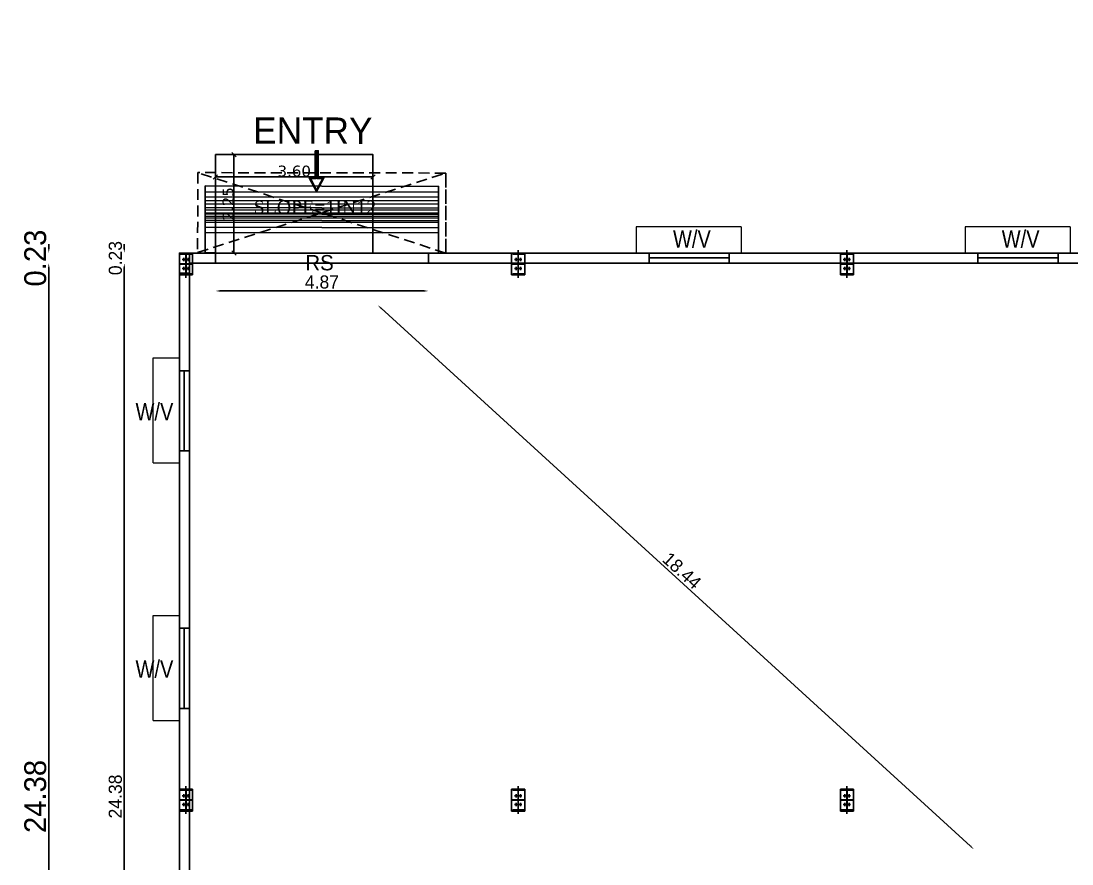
# Model space of a CAD drawing. Header units: metres. Extents: x -121582 to -58867, y 55115 to 110853.
# Drawn here: x -60605.79 to -60581.77, y 55131.76 to 55151.03 of the extents above; entities that cross this region are included whole.
import ezdxf

# ---------------------------------------------------------------- set-up
doc = ezdxf.new("R2010")
doc.units = ezdxf.units.M
doc.header["$PDMODE"] = 34
for name, pattern in [('CEN', [1.75, 1.25, -0.25, 0, -0.25]), ('CENTER2', [1.125, 0.75, -0.125, 0.125, -0.125]), ('HIDDEN', [0.375, 0.25, -0.125])]:
    doc.linetypes.add(name, pattern=pattern)
doc.layers.get('DefPoints').update_dxf_attribs({"color": 200})
for name, color, linetype in [('BLK_1_DA_RAMP_1', 1, 'Continuous'), ('BLK_1_FLR_0_BLT_UP_AREA', 1, 'Continuous'), ('BLK_1_FLR_0_CARPET_AREA', 10, 'Continuous'), ('BLK_1_FLR_0_EXIT_WIDTH_DOOR', 2, 'Continuous'), ('BLK_2_FLR_0_REGULAR_ROOM', 117, 'Continuous'), ('WORKSHOP_AREA', 121, 'Continuous')]:
    doc.layers.add(name, color=color, linetype=linetype)
doc.layers.add('DIST_EXIT', color=7, linetype='Continuous', lineweight=0)
doc.styles.add('0.25', font='verdana.ttf')
doc.styles.add('ANAND', font='BKANT.TTF')
doc.styles.add('Roman', font='romans')
doc.styles.add('style1', font='swissc.ttf', dxfattribs={"height": 70})
doc.dimstyles.new('dim in', dxfattribs={"dimtxt": 0.25, "dimasz": 0.1, "dimexe": 0, "dimexo": 0, "dimgap": 0, "dimtad": 1, "dimzin": 0, "dimdsep": 46, "dimtxsty": '0.25', "dimblk": 'OBLIQUE', "dimcen": 0.05, "dimse1": 1, "dimse2": 1, "dimazin": 0, "dimtfac": 1, "dimtofl": 0, "dimtmove": 0, "dimatfit": 3, "dimldrblk": 'OBLIQUE', "dimfxl": 0, "dimtolj": 1, "dimtzin": 0, "dimlwd": -1, "dimlwe": -1, "dimarcsym": 0})
doc.dimstyles.new('V1', dxfattribs={"dimtxt": 0.3, "dimasz": 0.1, "dimexe": 0.02, "dimexo": 0.02, "dimgap": 0.05, "dimtad": 1, "dimzin": 0, "dimdsep": 46, "dimtxsty": 'ANAND', "dimcen": 0.09, "dimse1": 1, "dimse2": 1, "dimclrd": 3, "dimclre": 3, "dimclrt": 5, "dimadec": 0, "dimazin": 0, "dimtfac": 1, "dimtix": 1, "dimtofl": 0, "dimtmove": 2, "dimatfit": 0, "dimfxl": 0, "dimtolj": 1, "dimtzin": 0, "dimarcsym": 0})

# ---------------------------------------------------------------- blocks, each defined once
blk = doc.blocks.new('*D89')
at = {"color": 3, "lineweight": -2}
blk.add_line((-60605.156, 55145.392), (-60605.156, 55121.212), dxfattribs=at)
at = {"color": 3}
for points in [[(-60605.172, 55145.392), (-60605.139, 55145.392), (-60605.156, 55145.492)], [(-60605.172, 55121.212), (-60605.139, 55121.212), (-60605.156, 55121.112)]]:
    blk.add_solid(points, dxfattribs=at)
at = {"layer": 'DefPoints', "color": 0}
for p in [(-60601.346, 55145.492, 1001.009), (-60605.156, 55121.112), (-60601.346, 55121.112, 1001.009)]:
    blk.add_point(p, dxfattribs=at)
at = {"color": 5, "insert": (-60605.462, 55133.302), "char_height": 0.5, "attachment_point": 5, "rotation": 90, "style": 'ANAND'}
blk.add_mtext('\\A1;24.38', dxfattribs=at)
blk = doc.blocks.new('*D90')
at = {"color": 3, "lineweight": -2}
for p, q in [((-60605.156, 55145.822), (-60605.156, 55145.922)), ((-60605.156, 55145.392), (-60605.156, 55145.292))]:
    blk.add_line(p, q, dxfattribs=at)
at = {"color": 3}
for points in [[(-60605.172, 55145.822), (-60605.139, 55145.822), (-60605.156, 55145.722)], [(-60605.172, 55145.392), (-60605.139, 55145.392), (-60605.156, 55145.492)]]:
    blk.add_solid(points, dxfattribs=at)
at = {"layer": 'DefPoints', "color": 0}
for p in [(-60605.156, 55145.722), (-60601.346, 55145.722, 1001.009), (-60601.346, 55145.492, 1001.009)]:
    blk.add_point(p, dxfattribs=at)
at = {"color": 5, "insert": (-60605.462, 55145.607), "char_height": 0.5, "attachment_point": 5, "rotation": 90, "style": 'ANAND'}
blk.add_mtext('\\A1;0.23', dxfattribs=at)
blk = doc.blocks.new('*D91')
at = {"color": 3, "lineweight": -2}
blk.add_line((-58867.548, 55148.116), (-58867.557, 55150.926), dxfattribs=at)
at = {"color": 3}
for points in [[(-58867.54, 55150.926), (-58867.573, 55150.926), (-58867.557, 55151.026)], [(-58867.531, 55148.117), (-58867.565, 55148.116), (-58867.548, 55148.016)]]:
    blk.add_solid(points, dxfattribs=at)
at = {"layer": 'DefPoints', "color": 0}
for p in [(-58867.557, 55151.026), (-60601.356, 55145.722, 1001.009), (-60601.346, 55142.713, 1001.009)]:
    blk.add_point(p, dxfattribs=at)
at = {"color": 5, "insert": (-58867.246, 55149.522), "char_height": 0.5, "attachment_point": 5, "rotation": 270.1753, "style": 'ANAND'}
blk.add_mtext('\\A1;3.01', dxfattribs=at)
blk = doc.blocks.new('*D94')
at = {"color": 3, "lineweight": -2}
blk.add_line((-60603.43, 55145.392), (-60603.43, 55121.212), dxfattribs=at)
at = {"color": 3}
for points in [[(-60603.446, 55145.392), (-60603.413, 55145.392), (-60603.43, 55145.492)], [(-60603.447, 55121.212), (-60603.413, 55121.212), (-60603.43, 55121.112)]]:
    blk.add_solid(points, dxfattribs=at)
at = {"layer": 'DefPoints', "color": 0}
for p in [(-60602.169, 55145.492, 1001.009), (-60603.43, 55121.112), (-60602.17, 55121.112, 1001.009)]:
    blk.add_point(p, dxfattribs=at)
at = {"color": 5, "insert": (-60603.634, 55133.302), "char_height": 0.3, "attachment_point": 5, "rotation": 89.9996, "style": 'ANAND'}
blk.add_mtext('\\A1;24.38', dxfattribs=at)
blk = doc.blocks.new('*D95')
at = {"color": 3, "lineweight": -2}
for p, q in [((-60603.43, 55145.822), (-60603.43, 55145.922)), ((-60603.43, 55145.392), (-60603.43, 55145.292))]:
    blk.add_line(p, q, dxfattribs=at)
at = {"color": 3}
for points in [[(-60603.446, 55145.822), (-60603.413, 55145.822), (-60603.43, 55145.722)], [(-60603.446, 55145.392), (-60603.413, 55145.392), (-60603.43, 55145.492)]]:
    blk.add_solid(points, dxfattribs=at)
at = {"layer": 'DefPoints', "color": 0}
for p in [(-60603.43, 55145.722), (-60601.643, 55145.722, 1001.009), (-60601.643, 55145.492, 1001.009)]:
    blk.add_point(p, dxfattribs=at)
at = {"color": 5, "insert": (-60603.633, 55145.607), "char_height": 0.3, "attachment_point": 5, "rotation": 90, "style": 'ANAND'}
blk.add_mtext('\\A1;0.23', dxfattribs=at)
blk = doc.blocks.new('*D113')
at = {"layer": 'DefPoints', "color": 0}
for p in [(-60597.636, 55144.53), (-60584.013, 55132.095), (-60584.013, 55132.095)]:
    blk.add_point(p, dxfattribs=at)
at = {"layer": 'DIST_EXIT', "lineweight": -2}
blk.add_line((-60597.562, 55144.462), (-60584.087, 55132.163), dxfattribs=at)
at = {"layer": 'DIST_EXIT'}
for points in [[(-60597.551, 55144.475), (-60597.574, 55144.45), (-60597.636, 55144.53)], [(-60584.076, 55132.175), (-60584.098, 55132.15), (-60584.013, 55132.095)]]:
    blk.add_solid(points, dxfattribs=at)
at = {"layer": 'DIST_EXIT', "insert": (-60590.687, 55138.463), "char_height": 0.3, "attachment_point": 5, "rotation": 317.6109, "style": 'ANAND'}
blk.add_mtext('\\A1;18.44', dxfattribs=at)
blk = doc.blocks.new('*D114')
at = {"layer": 'BLK_1_FLR_0_EXIT_WIDTH_DOOR', "lineweight": -2}
blk.add_line((-60601.246, 55144.856), (-60596.579, 55144.856), dxfattribs=at)
at = {"layer": 'BLK_1_FLR_0_EXIT_WIDTH_DOOR'}
for points in [[(-60601.246, 55144.873), (-60601.246, 55144.839), (-60601.346, 55144.856)], [(-60596.579, 55144.873), (-60596.579, 55144.839), (-60596.479, 55144.856)]]:
    blk.add_solid(points, dxfattribs=at)
at = {"layer": 'DefPoints', "color": 0}
for p in [(-60601.346, 55145.492, 1001.009), (-60596.479, 55145.492, 1001.009), (-60596.479, 55144.856)]:
    blk.add_point(p, dxfattribs=at)
at = {"layer": 'BLK_1_FLR_0_EXIT_WIDTH_DOOR', "insert": (-60598.913, 55145.06), "char_height": 0.3, "attachment_point": 5, "style": 'ANAND'}
blk.add_mtext('\\A1;4.87', dxfattribs=at)
blk = doc.blocks.new('_Oblique')
at = {"color": 0, "linetype": 'ByBlock', "lineweight": -2}
blk.add_line((-0.5, -0.5), (0.5, 0.5), dxfattribs=at)
blk = doc.blocks.new('*D115')
at = {"layer": 'BLK_1_DA_RAMP_1', "color": 0}
blk.add_line((-60601.346, 55147.463), (-60597.746, 55147.463), dxfattribs=at)
at = {"layer": 'DefPoints', "color": 0}
for p in [(-60601.346, 55147.972), (-60597.746, 55147.972), (-60597.746, 55147.463)]:
    blk.add_point(p, dxfattribs=at)
at = {"layer": 'BLK_1_DA_RAMP_1', "color": 0, "xscale": 0.1, "yscale": 0.1, "zscale": 0.1, "rotation": 180}
blk.add_blockref('_Oblique', (-60601.346, 55147.463), dxfattribs=at)
at = {"layer": 'BLK_1_DA_RAMP_1', "color": 0, "xscale": 0.1, "yscale": 0.1, "zscale": 0.1}
blk.add_blockref('_Oblique', (-60597.746, 55147.463), dxfattribs=at)
at = {"layer": 'BLK_1_DA_RAMP_1', "color": 0, "insert": (-60599.546, 55147.593), "char_height": 0.25, "attachment_point": 5, "style": '0.25'}
blk.add_mtext('\\A1;3.60', dxfattribs=at)
blk = doc.blocks.new('*D116')
at = {"layer": 'BLK_1_DA_RAMP_1', "color": 0}
blk.add_line((-60600.925, 55147.972), (-60600.925, 55145.722), dxfattribs=at)
at = {"layer": 'DefPoints', "color": 0}
for p in [(-60601.346, 55147.972), (-60601.346, 55145.722), (-60600.925, 55145.722)]:
    blk.add_point(p, dxfattribs=at)
at = {"layer": 'BLK_1_DA_RAMP_1', "color": 0, "xscale": 0.1, "yscale": 0.1, "zscale": 0.1}
for p, rotation in [((-60600.925, 55147.972), 90), ((-60600.925, 55145.722), 270)]:
    blk.add_blockref('_Oblique', p, dxfattribs=dict(at, rotation=rotation))
at = {"layer": 'BLK_1_DA_RAMP_1', "color": 0, "insert": (-60601.055, 55146.847), "char_height": 0.25, "attachment_point": 5, "rotation": 90, "style": '0.25'}
blk.add_mtext('\\A1;2.25', dxfattribs=at)

msp = doc.modelspace()

# ---------------------------------------------------------------- linework, layer by layer
for p, q in [((-60601.582, 55147.121, 1001.009), (-60596.248, 55147.111, 1001.009)), ((-60601.582, 55147.009, 1001.009), (-60596.248, 55146.999, 1001.009)), ((-60601.582, 55146.924, 1001.009), (-60596.248, 55146.915, 1001.009)), ((-60601.582, 55146.845, 1001.009), (-60596.248, 55146.836, 1001.009)), ((-60601.583, 55146.644, 1001.009), (-60596.249, 55146.635, 1001.009)), ((-60601.583, 55146.616, 1001.009), (-60596.249, 55146.606, 1001.009)), ((-60601.582, 55146.761, 1001.009), (-60596.248, 55146.751, 1001.009)), ((-60601.582, 55146.714, 1001.009), (-60596.248, 55146.705, 1001.009)), ((-60601.583, 55146.569, 1001.009), (-60596.249, 55146.56, 1001.009)), ((-60601.583, 55146.527, 1001.009), (-60596.249, 55146.518, 1001.009)), ((-60601.583, 55146.471, 1001.009), (-60596.249, 55146.461, 1001.009)), ((-60601.583, 55146.429, 1001.009), (-60596.249, 55146.419, 1001.009)), ((-60601.583, 55146.312, 1001.009), (-60596.249, 55146.302, 1001.009)), ((-60601.583, 55146.19, 1001.009), (-60596.249, 55146.181, 1001.009))]:
    msp.add_line(p, q)
at = {"color": 0, "linetype": 'CEN', "lineweight": 0, "ltscale": 100}
for p, q in [((-60591.729, 55146.322, 1001.009), (-60591.729, 55145.722, 1001.009)), ((-60589.329, 55146.322, 1001.009), (-60589.329, 55145.722, 1001.009)), ((-60584.216, 55146.322, 1001.009), (-60584.216, 55145.722, 1001.009)), ((-60581.816, 55146.322, 1001.009), (-60581.816, 55145.722, 1001.009)), ((-60602.77, 55143.326, 1001.009), (-60602.169, 55143.326, 1001.009)), ((-60602.77, 55140.925, 1001.009), (-60602.169, 55140.925, 1001.009)), ((-60602.77, 55137.441, 1001.009), (-60602.169, 55137.441, 1001.009)), ((-60602.77, 55135.041, 1001.009), (-60602.169, 55135.041, 1001.009))]:
    msp.add_line(p, q, dxfattribs=at)
at = {"color": 0, "linetype": 'CENTER2'}
for p, q in [((-60601.87, 55145.722, 1001.009), (-60602.17, 55145.722, 1001.009)), ((-60601.87, 55145.722, 1001.009), (-60602.17, 55145.722, 1001.009)), ((-60602.17, 55145.722, 1001.009), (-60602.17, 55145.222, 1001.009)), ((-60601.87, 55145.722, 1001.009), (-60602.17, 55145.722, 1001.009)), ((-60601.87, 55145.722, 1001.009), (-60602.17, 55145.722, 1001.009)), ((-60602.17, 55145.722, 1001.009), (-60602.17, 55145.222, 1001.009)), ((-60602.07, 55145.534, 1001.009), (-60602.07, 55145.61, 1001.009)), ((-60602.07, 55145.534, 1001.009), (-60602.07, 55145.61, 1001.009)), ((-60602.07, 55145.534, 1001.009), (-60602.07, 55145.61, 1001.009)), ((-60602.07, 55145.534, 1001.009), (-60602.07, 55145.61, 1001.009)), ((-60601.97, 55145.534, 1001.009), (-60601.97, 55145.61, 1001.009)), ((-60601.97, 55145.534, 1001.009), (-60601.97, 55145.61, 1001.009)), ((-60601.97, 55145.534, 1001.009), (-60601.97, 55145.61, 1001.009)), ((-60601.97, 55145.534, 1001.009), (-60601.97, 55145.61, 1001.009)), ((-60601.87, 55145.222, 1001.009), (-60601.87, 55145.722, 1001.009)), ((-60601.87, 55145.222, 1001.009), (-60601.87, 55145.722, 1001.009)), ((-60594.277, 55145.722, 1001.009), (-60594.577, 55145.722, 1001.009)), ((-60594.277, 55145.722, 1001.009), (-60594.577, 55145.722, 1001.009)), ((-60594.277, 55145.722, 1001.009), (-60594.577, 55145.722, 1001.009)), ((-60594.577, 55145.722, 1001.009), (-60594.577, 55145.222, 1001.009)), ((-60594.277, 55145.722, 1001.009), (-60594.577, 55145.722, 1001.009)), ((-60594.577, 55145.722, 1001.009), (-60594.577, 55145.222, 1001.009)), ((-60594.477, 55145.534, 1001.009), (-60594.477, 55145.61, 1001.009)), ((-60594.477, 55145.534, 1001.009), (-60594.477, 55145.61, 1001.009)), ((-60594.477, 55145.534, 1001.009), (-60594.477, 55145.61, 1001.009)), ((-60594.477, 55145.534, 1001.009), (-60594.477, 55145.61, 1001.009)), ((-60594.377, 55145.534, 1001.009), (-60594.377, 55145.61, 1001.009)), ((-60594.377, 55145.534, 1001.009), (-60594.377, 55145.61, 1001.009)), ((-60594.377, 55145.534, 1001.009), (-60594.377, 55145.61, 1001.009)), ((-60594.377, 55145.534, 1001.009), (-60594.377, 55145.61, 1001.009)), ((-60594.277, 55145.222, 1001.009), (-60594.277, 55145.722, 1001.009)), ((-60594.277, 55145.222, 1001.009), (-60594.277, 55145.722, 1001.009)), ((-60586.765, 55145.722, 1001.009), (-60587.065, 55145.722, 1001.009)), ((-60586.765, 55145.722, 1001.009), (-60587.065, 55145.722, 1001.009)), ((-60587.065, 55145.722, 1001.009), (-60587.065, 55145.222, 1001.009)), ((-60586.965, 55145.534, 1001.009), (-60586.965, 55145.61, 1001.009)), ((-60586.965, 55145.534, 1001.009), (-60586.965, 55145.61, 1001.009)), ((-60586.865, 55145.534, 1001.009), (-60586.865, 55145.61, 1001.009)), ((-60586.865, 55145.534, 1001.009), (-60586.865, 55145.61, 1001.009)), ((-60586.765, 55145.222, 1001.009), (-60586.765, 55145.722, 1001.009)), ((-60602.105, 55145.572, 1001.009), (-60602.035, 55145.572, 1001.009)), ((-60602.105, 55145.572, 1001.009), (-60602.035, 55145.572, 1001.009)), ((-60602.105, 55145.572, 1001.009), (-60602.035, 55145.572, 1001.009)), ((-60602.105, 55145.572, 1001.009), (-60602.035, 55145.572, 1001.009)), ((-60602.105, 55145.372, 1001.009), (-60602.035, 55145.372, 1001.009)), ((-60602.105, 55145.372, 1001.009), (-60602.035, 55145.372, 1001.009)), ((-60602.105, 55145.372, 1001.009), (-60602.035, 55145.372, 1001.009)), ((-60602.105, 55145.372, 1001.009), (-60602.035, 55145.372, 1001.009)), ((-60602.07, 55145.334, 1001.009), (-60602.07, 55145.41, 1001.009)), ((-60602.07, 55145.334, 1001.009), (-60602.07, 55145.41, 1001.009)), ((-60602.07, 55145.334, 1001.009), (-60602.07, 55145.41, 1001.009)), ((-60602.07, 55145.334, 1001.009), (-60602.07, 55145.41, 1001.009)), ((-60602.005, 55145.572, 1001.009), (-60601.935, 55145.572, 1001.009)), ((-60602.005, 55145.572, 1001.009), (-60601.935, 55145.572, 1001.009)), ((-60602.005, 55145.572, 1001.009), (-60601.935, 55145.572, 1001.009)), ((-60602.005, 55145.572, 1001.009), (-60601.935, 55145.572, 1001.009)), ((-60602.005, 55145.372, 1001.009), (-60601.935, 55145.372, 1001.009)), ((-60602.005, 55145.372, 1001.009), (-60601.935, 55145.372, 1001.009)), ((-60602.005, 55145.372, 1001.009), (-60601.935, 55145.372, 1001.009)), ((-60602.005, 55145.372, 1001.009), (-60601.935, 55145.372, 1001.009)), ((-60601.97, 55145.334, 1001.009), (-60601.97, 55145.41, 1001.009)), ((-60601.97, 55145.334, 1001.009), (-60601.97, 55145.41, 1001.009)), ((-60601.97, 55145.334, 1001.009), (-60601.97, 55145.41, 1001.009)), ((-60601.97, 55145.334, 1001.009), (-60601.97, 55145.41, 1001.009)), ((-60594.512, 55145.572, 1001.009), (-60594.442, 55145.572, 1001.009)), ((-60594.512, 55145.572, 1001.009), (-60594.442, 55145.572, 1001.009)), ((-60594.512, 55145.572, 1001.009), (-60594.442, 55145.572, 1001.009)), ((-60594.512, 55145.372, 1001.009), (-60594.442, 55145.372, 1001.009)), ((-60594.512, 55145.372, 1001.009), (-60594.442, 55145.372, 1001.009)), ((-60594.512, 55145.372, 1001.009), (-60594.442, 55145.372, 1001.009)), ((-60594.512, 55145.372, 1001.009), (-60594.442, 55145.372, 1001.009)), ((-60594.477, 55145.334, 1001.009), (-60594.477, 55145.41, 1001.009)), ((-60594.477, 55145.334, 1001.009), (-60594.477, 55145.41, 1001.009)), ((-60594.477, 55145.334, 1001.009), (-60594.477, 55145.41, 1001.009)), ((-60594.477, 55145.334, 1001.009), (-60594.477, 55145.41, 1001.009)), ((-60594.412, 55145.572, 1001.009), (-60594.342, 55145.572, 1001.009)), ((-60594.412, 55145.572, 1001.009), (-60594.342, 55145.572, 1001.009)), ((-60594.412, 55145.572, 1001.009), (-60594.342, 55145.572, 1001.009)), ((-60594.412, 55145.372, 1001.009), (-60594.342, 55145.372, 1001.009)), ((-60594.412, 55145.372, 1001.009), (-60594.342, 55145.372, 1001.009)), ((-60594.412, 55145.372, 1001.009), (-60594.342, 55145.372, 1001.009)), ((-60594.412, 55145.372, 1001.009), (-60594.342, 55145.372, 1001.009)), ((-60594.377, 55145.334, 1001.009), (-60594.377, 55145.41, 1001.009)), ((-60594.377, 55145.334, 1001.009), (-60594.377, 55145.41, 1001.009)), ((-60594.377, 55145.334, 1001.009), (-60594.377, 55145.41, 1001.009)), ((-60594.377, 55145.334, 1001.009), (-60594.377, 55145.41, 1001.009)), ((-60587, 55145.572, 1001.009), (-60586.93, 55145.572, 1001.009)), ((-60587, 55145.572, 1001.009), (-60586.93, 55145.572, 1001.009)), ((-60587, 55145.372, 1001.009), (-60586.93, 55145.372, 1001.009)), ((-60587, 55145.372, 1001.009), (-60586.93, 55145.372, 1001.009)), ((-60586.965, 55145.334, 1001.009), (-60586.965, 55145.41, 1001.009)), ((-60586.965, 55145.334, 1001.009), (-60586.965, 55145.41, 1001.009)), ((-60586.9, 55145.572, 1001.009), (-60586.83, 55145.572, 1001.009)), ((-60586.9, 55145.572, 1001.009), (-60586.83, 55145.572, 1001.009)), ((-60586.9, 55145.372, 1001.009), (-60586.83, 55145.372, 1001.009)), ((-60586.9, 55145.372, 1001.009), (-60586.83, 55145.372, 1001.009)), ((-60586.865, 55145.334, 1001.009), (-60586.865, 55145.41, 1001.009)), ((-60586.865, 55145.334, 1001.009), (-60586.865, 55145.41, 1001.009)), ((-60602.17, 55145.222, 1001.009), (-60601.87, 55145.222, 1001.009)), ((-60602.17, 55145.222, 1001.009), (-60601.87, 55145.222, 1001.009)), ((-60594.577, 55145.222, 1001.009), (-60594.277, 55145.222, 1001.009)), ((-60594.577, 55145.222, 1001.009), (-60594.277, 55145.222, 1001.009)), ((-60587.065, 55145.222, 1001.009), (-60586.765, 55145.222, 1001.009)), ((-60601.87, 55133.47, 1001.009), (-60602.17, 55133.47, 1001.009)), ((-60601.87, 55133.47, 1001.009), (-60602.17, 55133.47, 1001.009)), ((-60602.17, 55133.47, 1001.009), (-60602.17, 55132.97, 1001.009)), ((-60601.87, 55133.47, 1001.009), (-60602.17, 55133.47, 1001.009)), ((-60601.87, 55133.47, 1001.009), (-60602.17, 55133.47, 1001.009)), ((-60602.17, 55133.47, 1001.009), (-60602.17, 55132.97, 1001.009)), ((-60601.87, 55132.97, 1001.009), (-60601.87, 55133.47, 1001.009)), ((-60601.87, 55132.97, 1001.009), (-60601.87, 55133.47, 1001.009)), ((-60594.277, 55133.47, 1001.009), (-60594.577, 55133.47, 1001.009)), ((-60594.277, 55133.47, 1001.009), (-60594.577, 55133.47, 1001.009)), ((-60594.277, 55133.47, 1001.009), (-60594.577, 55133.47, 1001.009)), ((-60594.577, 55133.47, 1001.009), (-60594.577, 55132.97, 1001.009)), ((-60594.277, 55133.47, 1001.009), (-60594.577, 55133.47, 1001.009)), ((-60594.577, 55133.47, 1001.009), (-60594.577, 55132.97, 1001.009)), ((-60594.277, 55132.97, 1001.009), (-60594.277, 55133.47, 1001.009)), ((-60594.277, 55132.97, 1001.009), (-60594.277, 55133.47, 1001.009)), ((-60586.765, 55133.47, 1001.009), (-60587.065, 55133.47, 1001.009)), ((-60586.765, 55133.47, 1001.009), (-60587.065, 55133.47, 1001.009)), ((-60587.065, 55133.47, 1001.009), (-60587.065, 55132.97, 1001.009)), ((-60586.765, 55132.97, 1001.009), (-60586.765, 55133.47, 1001.009)), ((-60602.105, 55133.32, 1001.009), (-60602.035, 55133.32, 1001.009)), ((-60602.105, 55133.32, 1001.009), (-60602.035, 55133.32, 1001.009)), ((-60602.105, 55133.32, 1001.009), (-60602.035, 55133.32, 1001.009)), ((-60602.105, 55133.32, 1001.009), (-60602.035, 55133.32, 1001.009)), ((-60602.105, 55133.12, 1001.009), (-60602.035, 55133.12, 1001.009)), ((-60602.105, 55133.12, 1001.009), (-60602.035, 55133.12, 1001.009)), ((-60602.105, 55133.12, 1001.009), (-60602.035, 55133.12, 1001.009)), ((-60602.105, 55133.12, 1001.009), (-60602.035, 55133.12, 1001.009)), ((-60602.07, 55133.282, 1001.009), (-60602.07, 55133.358, 1001.009)), ((-60602.07, 55133.282, 1001.009), (-60602.07, 55133.358, 1001.009)), ((-60602.07, 55133.282, 1001.009), (-60602.07, 55133.358, 1001.009)), ((-60602.07, 55133.282, 1001.009), (-60602.07, 55133.358, 1001.009)), ((-60602.07, 55133.082, 1001.009), (-60602.07, 55133.158, 1001.009)), ((-60602.07, 55133.082, 1001.009), (-60602.07, 55133.158, 1001.009)), ((-60602.07, 55133.082, 1001.009), (-60602.07, 55133.158, 1001.009)), ((-60602.07, 55133.082, 1001.009), (-60602.07, 55133.158, 1001.009)), ((-60602.005, 55133.32, 1001.009), (-60601.935, 55133.32, 1001.009)), ((-60602.005, 55133.32, 1001.009), (-60601.935, 55133.32, 1001.009)), ((-60602.005, 55133.32, 1001.009), (-60601.935, 55133.32, 1001.009)), ((-60602.005, 55133.32, 1001.009), (-60601.935, 55133.32, 1001.009)), ((-60602.005, 55133.12, 1001.009), (-60601.935, 55133.12, 1001.009)), ((-60602.005, 55133.12, 1001.009), (-60601.935, 55133.12, 1001.009)), ((-60602.005, 55133.12, 1001.009), (-60601.935, 55133.12, 1001.009)), ((-60602.005, 55133.12, 1001.009), (-60601.935, 55133.12, 1001.009)), ((-60601.97, 55133.282, 1001.009), (-60601.97, 55133.358, 1001.009)), ((-60601.97, 55133.282, 1001.009), (-60601.97, 55133.358, 1001.009)), ((-60601.97, 55133.282, 1001.009), (-60601.97, 55133.358, 1001.009)), ((-60601.97, 55133.282, 1001.009), (-60601.97, 55133.358, 1001.009)), ((-60601.97, 55133.082, 1001.009), (-60601.97, 55133.158, 1001.009)), ((-60601.97, 55133.082, 1001.009), (-60601.97, 55133.158, 1001.009)), ((-60601.97, 55133.082, 1001.009), (-60601.97, 55133.158, 1001.009)), ((-60601.97, 55133.082, 1001.009), (-60601.97, 55133.158, 1001.009)), ((-60594.512, 55133.32, 1001.009), (-60594.442, 55133.32, 1001.009)), ((-60594.512, 55133.32, 1001.009), (-60594.442, 55133.32, 1001.009)), ((-60594.512, 55133.32, 1001.009), (-60594.442, 55133.32, 1001.009)), ((-60594.512, 55133.12, 1001.009), (-60594.442, 55133.12, 1001.009)), ((-60594.512, 55133.12, 1001.009), (-60594.442, 55133.12, 1001.009)), ((-60594.512, 55133.12, 1001.009), (-60594.442, 55133.12, 1001.009)), ((-60594.512, 55133.12, 1001.009), (-60594.442, 55133.12, 1001.009)), ((-60594.477, 55133.282, 1001.009), (-60594.477, 55133.358, 1001.009)), ((-60594.477, 55133.282, 1001.009), (-60594.477, 55133.358, 1001.009)), ((-60594.477, 55133.282, 1001.009), (-60594.477, 55133.358, 1001.009)), ((-60594.477, 55133.282, 1001.009), (-60594.477, 55133.358, 1001.009)), ((-60594.477, 55133.082, 1001.009), (-60594.477, 55133.158, 1001.009)), ((-60594.477, 55133.082, 1001.009), (-60594.477, 55133.158, 1001.009)), ((-60594.477, 55133.082, 1001.009), (-60594.477, 55133.158, 1001.009)), ((-60594.477, 55133.082, 1001.009), (-60594.477, 55133.158, 1001.009)), ((-60594.412, 55133.32, 1001.009), (-60594.342, 55133.32, 1001.009)), ((-60594.412, 55133.32, 1001.009), (-60594.342, 55133.32, 1001.009)), ((-60594.412, 55133.32, 1001.009), (-60594.342, 55133.32, 1001.009)), ((-60594.412, 55133.12, 1001.009), (-60594.342, 55133.12, 1001.009)), ((-60594.412, 55133.12, 1001.009), (-60594.342, 55133.12, 1001.009)), ((-60594.412, 55133.12, 1001.009), (-60594.342, 55133.12, 1001.009)), ((-60594.412, 55133.12, 1001.009), (-60594.342, 55133.12, 1001.009)), ((-60594.377, 55133.282, 1001.009), (-60594.377, 55133.358, 1001.009)), ((-60594.377, 55133.282, 1001.009), (-60594.377, 55133.358, 1001.009)), ((-60594.377, 55133.282, 1001.009), (-60594.377, 55133.358, 1001.009)), ((-60594.377, 55133.282, 1001.009), (-60594.377, 55133.358, 1001.009)), ((-60594.377, 55133.082, 1001.009), (-60594.377, 55133.158, 1001.009)), ((-60594.377, 55133.082, 1001.009), (-60594.377, 55133.158, 1001.009)), ((-60594.377, 55133.082, 1001.009), (-60594.377, 55133.158, 1001.009)), ((-60594.377, 55133.082, 1001.009), (-60594.377, 55133.158, 1001.009)), ((-60587, 55133.32, 1001.009), (-60586.93, 55133.32, 1001.009)), ((-60587, 55133.32, 1001.009), (-60586.93, 55133.32, 1001.009)), ((-60587, 55133.12, 1001.009), (-60586.93, 55133.12, 1001.009)), ((-60587, 55133.12, 1001.009), (-60586.93, 55133.12, 1001.009)), ((-60586.965, 55133.282, 1001.009), (-60586.965, 55133.358, 1001.009)), ((-60586.965, 55133.282, 1001.009), (-60586.965, 55133.358, 1001.009)), ((-60586.965, 55133.082, 1001.009), (-60586.965, 55133.158, 1001.009)), ((-60586.965, 55133.082, 1001.009), (-60586.965, 55133.158, 1001.009)), ((-60586.9, 55133.32, 1001.009), (-60586.83, 55133.32, 1001.009)), ((-60586.9, 55133.32, 1001.009), (-60586.83, 55133.32, 1001.009)), ((-60586.9, 55133.12, 1001.009), (-60586.83, 55133.12, 1001.009)), ((-60586.9, 55133.12, 1001.009), (-60586.83, 55133.12, 1001.009)), ((-60586.865, 55133.282, 1001.009), (-60586.865, 55133.358, 1001.009)), ((-60586.865, 55133.282, 1001.009), (-60586.865, 55133.358, 1001.009)), ((-60586.865, 55133.082, 1001.009), (-60586.865, 55133.158, 1001.009)), ((-60586.865, 55133.082, 1001.009), (-60586.865, 55133.158, 1001.009)), ((-60602.17, 55132.97, 1001.009), (-60601.87, 55132.97, 1001.009)), ((-60602.17, 55132.97, 1001.009), (-60601.87, 55132.97, 1001.009)), ((-60594.577, 55132.97, 1001.009), (-60594.277, 55132.97, 1001.009)), ((-60594.577, 55132.97, 1001.009), (-60594.277, 55132.97, 1001.009)), ((-60587.065, 55132.97, 1001.009), (-60586.765, 55132.97, 1001.009))]:
    msp.add_line(p, q, dxfattribs=at)
at = {"color": 2}
for p, q in [((-60602.17, 55120.882, 1001.009), (-60602.17, 55145.722, 1001.009)), ((-60601.94, 55145.722, 1001.009), (-60601.346, 55145.722, 1001.009)), ((-60601.346, 55145.492, 1001.009), (-60601.346, 55145.722, 1001.009)), ((-60598.296, 55145.722, 1001.009), (-60570.302, 55145.722, 1001.009)), ((-60596.479, 55145.723, 1001.009), (-60549.011, 55145.722, 1001.009)), ((-60596.479, 55145.492, 1001.009), (-60596.479, 55145.723, 1001.009)), ((-60601.94, 55145.492, 1001.009), (-60601.346, 55145.492, 1001.009)), ((-60601.94, 55121.112, 1001.009), (-60601.94, 55145.492, 1001.009)), ((-60596.479, 55145.492, 1001.009), (-60571.89, 55145.492, 1001.009))]:
    msp.add_line(p, q, dxfattribs=at)
at = {"color": 0, "linetype": 'CENTER2', "ltscale": 100}
for p, q in [((-60602.02, 55145.157, 1001.009), (-60602.02, 55145.722, 1001.009)), ((-60594.427, 55145.157, 1001.009), (-60594.427, 55145.788, 1001.009)), ((-60594.427, 55145.157, 1001.009), (-60594.427, 55145.788, 1001.009)), ((-60586.915, 55145.157, 1001.009), (-60586.915, 55145.788, 1001.009)), ((-60602.064, 55145.472, 1001.009), (-60601.975, 55145.472, 1001.009)), ((-60602.064, 55145.472, 1001.009), (-60601.975, 55145.472, 1001.009)), ((-60594.472, 55145.472, 1001.009), (-60594.383, 55145.472, 1001.009)), ((-60586.959, 55145.472, 1001.009), (-60586.87, 55145.472, 1001.009)), ((-60602.02, 55132.904, 1001.009), (-60602.02, 55133.536, 1001.009)), ((-60594.427, 55132.904, 1001.009), (-60594.427, 55133.536, 1001.009)), ((-60594.427, 55132.904, 1001.009), (-60594.427, 55133.536, 1001.009)), ((-60586.915, 55132.904, 1001.009), (-60586.915, 55133.536, 1001.009)), ((-60602.064, 55133.22, 1001.009), (-60601.975, 55133.22, 1001.009)), ((-60602.064, 55133.22, 1001.009), (-60601.975, 55133.22, 1001.009)), ((-60594.472, 55133.22, 1001.009), (-60594.383, 55133.22, 1001.009)), ((-60586.959, 55133.22, 1001.009), (-60586.87, 55133.22, 1001.009))]:
    msp.add_line(p, q, dxfattribs=at)
at = {"color": 0}
for p, q in [((-60602.17, 55145.476, 1001.009), (-60602.022, 55145.476, 1001.009)), ((-60602.17, 55145.476, 1001.009), (-60602.022, 55145.476, 1001.009)), ((-60602.17, 55145.468, 1001.009), (-60602.022, 55145.468, 1001.009)), ((-60602.17, 55145.468, 1001.009), (-60602.022, 55145.468, 1001.009)), ((-60602.017, 55145.476, 1001.009), (-60601.87, 55145.476, 1001.009)), ((-60602.017, 55145.476, 1001.009), (-60601.87, 55145.476, 1001.009)), ((-60602.017, 55145.468, 1001.009), (-60601.87, 55145.468, 1001.009)), ((-60602.017, 55145.468, 1001.009), (-60601.87, 55145.468, 1001.009)), ((-60594.577, 55145.476, 1001.009), (-60594.43, 55145.476, 1001.009)), ((-60594.577, 55145.468, 1001.009), (-60594.43, 55145.468, 1001.009)), ((-60594.425, 55145.476, 1001.009), (-60594.277, 55145.476, 1001.009)), ((-60594.425, 55145.468, 1001.009), (-60594.277, 55145.468, 1001.009)), ((-60587.065, 55145.476, 1001.009), (-60586.917, 55145.476, 1001.009)), ((-60587.065, 55145.468, 1001.009), (-60586.917, 55145.468, 1001.009)), ((-60586.912, 55145.476, 1001.009), (-60586.765, 55145.476, 1001.009)), ((-60586.912, 55145.468, 1001.009), (-60586.765, 55145.468, 1001.009)), ((-60602.17, 55133.224, 1001.009), (-60602.022, 55133.224, 1001.009)), ((-60602.17, 55133.224, 1001.009), (-60602.022, 55133.224, 1001.009)), ((-60602.17, 55133.216, 1001.009), (-60602.022, 55133.216, 1001.009)), ((-60602.17, 55133.216, 1001.009), (-60602.022, 55133.216, 1001.009)), ((-60602.017, 55133.224, 1001.009), (-60601.87, 55133.224, 1001.009)), ((-60602.017, 55133.224, 1001.009), (-60601.87, 55133.224, 1001.009)), ((-60602.017, 55133.216, 1001.009), (-60601.87, 55133.216, 1001.009)), ((-60602.017, 55133.216, 1001.009), (-60601.87, 55133.216, 1001.009)), ((-60594.577, 55133.224, 1001.009), (-60594.43, 55133.224, 1001.009)), ((-60594.577, 55133.216, 1001.009), (-60594.43, 55133.216, 1001.009)), ((-60594.425, 55133.224, 1001.009), (-60594.277, 55133.224, 1001.009)), ((-60594.425, 55133.216, 1001.009), (-60594.277, 55133.216, 1001.009)), ((-60587.065, 55133.224, 1001.009), (-60586.917, 55133.224, 1001.009)), ((-60587.065, 55133.216, 1001.009), (-60586.917, 55133.216, 1001.009)), ((-60586.912, 55133.224, 1001.009), (-60586.765, 55133.224, 1001.009)), ((-60586.912, 55133.216, 1001.009), (-60586.765, 55133.216, 1001.009))]:
    msp.add_line(p, q, dxfattribs=at)
at = {"elevation": 1001.009}
msp.add_lwpolyline([(-60599.066, 55148.061), (-60598.998, 55148.061), (-60598.999, 55147.441), (-60598.866, 55147.441), (-60599.034, 55147.128), (-60599.201, 55147.442), (-60599.067, 55147.441)], close=True, dxfattribs=at)
for points in [[(-60599.05, 55148.045), (-60599.014, 55148.045), (-60599.015, 55147.425), (-60598.893, 55147.425), (-60599.034, 55147.161), (-60599.174, 55147.426), (-60599.051, 55147.425), (-60599.05, 55148.045)], [(-60596.479, 55145.723), (-60596.25, 55145.722), (-60596.247, 55147.246), (-60601.581, 55147.256), (-60601.584, 55145.732), (-60601.355, 55145.731)]]:
    msp.add_lwpolyline(points, dxfattribs=at)
at = {"linetype": 'HIDDEN', "elevation": 1001.009}
msp.add_lwpolyline([(-60596.084, 55145.722), (-60596.081, 55147.551), (-60601.751, 55147.561), (-60601.754, 55145.732), (-60596.081, 55147.551), (-60596.084, 55145.722), (-60601.751, 55147.561)], dxfattribs=at)
at = {"color": 0, "linetype": 'CEN', "lineweight": 0, "ltscale": 100, "elevation": 1001.009}
for points in [[(-60589.329, 55146.322), (-60591.729, 55146.322)], [(-60581.816, 55146.322), (-60584.216, 55146.322)], [(-60602.77, 55140.925), (-60602.77, 55143.326)], [(-60602.77, 55135.041), (-60602.77, 55137.441)]]:
    msp.add_lwpolyline(points, dxfattribs=at)
at = {"color": 2, "elevation": 1001.009}
for points in [[(-60545.307, 55120.882), (-60602.17, 55120.882), (-60602.17, 55145.722), (-60601.346, 55145.722)], [(-60598.296, 55145.722), (-60548.911, 55145.722)]]:
    msp.add_lwpolyline(points, dxfattribs=at)
at = {"color": 1, "elevation": 1001.009}
msp.add_lwpolyline([(-60602.17, 55145.722), (-60545.307, 55145.722), (-60545.307, 55120.882), (-60602.17, 55120.882)], close=True, dxfattribs=at)
at = {"lineweight": 25, "elevation": 1001.009}
for points in [[(-60602.169, 55145.263), (-60601.94, 55145.263), (-60601.94, 55145.722), (-60602.169, 55145.722)], [(-60591.433, 55145.492), (-60591.433, 55145.722), (-60589.603, 55145.722), (-60589.603, 55145.492)], [(-60583.921, 55145.492), (-60583.921, 55145.722), (-60582.091, 55145.722), (-60582.091, 55145.492)], [(-60601.94, 55143.03), (-60602.169, 55143.03), (-60602.169, 55141.2), (-60601.94, 55141.2)], [(-60601.94, 55137.146), (-60602.169, 55137.146), (-60602.169, 55135.316), (-60601.94, 55135.316)]]:
    msp.add_lwpolyline(points, close=True, dxfattribs=at)
at = {"color": 0, "linetype": 'CENTER2', "elevation": 1001.009}
for points in [[(-60602.017, 55145.697), (-60601.895, 55145.697), (-60601.895, 55145.707), (-60602.145, 55145.707), (-60602.145, 55145.697), (-60602.022, 55145.697), (-60602.022, 55145.247), (-60602.145, 55145.247), (-60602.145, 55145.237)], [(-60602.017, 55145.697), (-60601.895, 55145.697), (-60601.895, 55145.707), (-60602.145, 55145.707), (-60602.145, 55145.697), (-60602.022, 55145.697), (-60602.022, 55145.247), (-60602.145, 55145.247), (-60602.145, 55145.237)], [(-60602.145, 55145.237), (-60601.895, 55145.237), (-60601.895, 55145.247), (-60602.017, 55145.247), (-60602.017, 55145.697), (-60602.017, 55145.575)], [(-60602.145, 55145.237), (-60601.895, 55145.237), (-60601.895, 55145.247), (-60602.017, 55145.247), (-60602.017, 55145.697), (-60602.017, 55145.575)], [(-60594.425, 55145.697), (-60594.302, 55145.697), (-60594.302, 55145.707), (-60594.552, 55145.707), (-60594.552, 55145.697), (-60594.43, 55145.697), (-60594.43, 55145.247), (-60594.552, 55145.247), (-60594.552, 55145.237)], [(-60594.425, 55145.697), (-60594.302, 55145.697), (-60594.302, 55145.707), (-60594.552, 55145.707), (-60594.552, 55145.697), (-60594.43, 55145.697), (-60594.43, 55145.247), (-60594.552, 55145.247), (-60594.552, 55145.237)], [(-60594.552, 55145.237), (-60594.302, 55145.237), (-60594.302, 55145.247), (-60594.425, 55145.247), (-60594.425, 55145.697), (-60594.425, 55145.575)], [(-60594.552, 55145.237), (-60594.302, 55145.237), (-60594.302, 55145.247), (-60594.425, 55145.247), (-60594.425, 55145.697), (-60594.425, 55145.575)], [(-60586.912, 55145.697), (-60586.79, 55145.697), (-60586.79, 55145.707), (-60587.04, 55145.707), (-60587.04, 55145.697), (-60586.917, 55145.697), (-60586.917, 55145.247), (-60587.04, 55145.247), (-60587.04, 55145.237)], [(-60587.04, 55145.237), (-60586.79, 55145.237), (-60586.79, 55145.247), (-60586.912, 55145.247), (-60586.912, 55145.697), (-60586.912, 55145.575)], [(-60602.017, 55133.445), (-60601.895, 55133.445), (-60601.895, 55133.455), (-60602.145, 55133.455), (-60602.145, 55133.445), (-60602.022, 55133.445), (-60602.022, 55132.995), (-60602.145, 55132.995), (-60602.145, 55132.985)], [(-60602.017, 55133.445), (-60601.895, 55133.445), (-60601.895, 55133.455), (-60602.145, 55133.455), (-60602.145, 55133.445), (-60602.022, 55133.445), (-60602.022, 55132.995), (-60602.145, 55132.995), (-60602.145, 55132.985)], [(-60602.145, 55132.985), (-60601.895, 55132.985), (-60601.895, 55132.995), (-60602.017, 55132.995), (-60602.017, 55133.445), (-60602.017, 55133.323)], [(-60602.145, 55132.985), (-60601.895, 55132.985), (-60601.895, 55132.995), (-60602.017, 55132.995), (-60602.017, 55133.445), (-60602.017, 55133.323)], [(-60594.425, 55133.445), (-60594.302, 55133.445), (-60594.302, 55133.455), (-60594.552, 55133.455), (-60594.552, 55133.445), (-60594.43, 55133.445), (-60594.43, 55132.995), (-60594.552, 55132.995), (-60594.552, 55132.985)], [(-60594.425, 55133.445), (-60594.302, 55133.445), (-60594.302, 55133.455), (-60594.552, 55133.455), (-60594.552, 55133.445), (-60594.43, 55133.445), (-60594.43, 55132.995), (-60594.552, 55132.995), (-60594.552, 55132.985)], [(-60594.552, 55132.985), (-60594.302, 55132.985), (-60594.302, 55132.995), (-60594.425, 55132.995), (-60594.425, 55133.445), (-60594.425, 55133.323)], [(-60594.552, 55132.985), (-60594.302, 55132.985), (-60594.302, 55132.995), (-60594.425, 55132.995), (-60594.425, 55133.445), (-60594.425, 55133.323)], [(-60586.912, 55133.445), (-60586.79, 55133.445), (-60586.79, 55133.455), (-60587.04, 55133.455), (-60587.04, 55133.445), (-60586.917, 55133.445), (-60586.917, 55132.995), (-60587.04, 55132.995), (-60587.04, 55132.985)], [(-60587.04, 55132.985), (-60586.79, 55132.985), (-60586.79, 55132.995), (-60586.912, 55132.995), (-60586.912, 55133.445), (-60586.912, 55133.323)]]:
    msp.add_lwpolyline(points, dxfattribs=at)
at = {"lineweight": 25, "elevation": 1001.009}
for points in [[(-60591.433, 55145.611), (-60589.603, 55145.611)], [(-60583.921, 55145.611), (-60582.091, 55145.611)], [(-60602.059, 55143.03), (-60602.059, 55141.2)], [(-60602.059, 55137.146), (-60602.059, 55135.316)], [(-60601.931, 55133.2), (-60601.931, 55133.2)]]:
    msp.add_lwpolyline(points, dxfattribs=at)
at = {"color": 0, "linetype": 'CENTER2'}
for centre in [(-60602.07, 55145.572, 1001.009), (-60602.07, 55145.572, 1001.009), (-60602.07, 55145.572, 1001.009), (-60602.07, 55145.572, 1001.009), (-60602.07, 55145.372, 1001.009), (-60602.07, 55145.372, 1001.009), (-60602.07, 55145.372, 1001.009), (-60602.07, 55145.372, 1001.009), (-60601.97, 55145.572, 1001.009), (-60601.97, 55145.572, 1001.009), (-60601.97, 55145.572, 1001.009), (-60601.97, 55145.572, 1001.009), (-60601.97, 55145.372, 1001.009), (-60601.97, 55145.372, 1001.009), (-60601.97, 55145.372, 1001.009), (-60601.97, 55145.372, 1001.009), (-60594.477, 55145.572, 1001.009), (-60594.477, 55145.572, 1001.009), (-60594.477, 55145.572, 1001.009), (-60594.477, 55145.372, 1001.009), (-60594.477, 55145.372, 1001.009), (-60594.477, 55145.372, 1001.009), (-60594.477, 55145.372, 1001.009), (-60594.377, 55145.572, 1001.009), (-60594.377, 55145.572, 1001.009), (-60594.377, 55145.572, 1001.009), (-60594.377, 55145.372, 1001.009), (-60594.377, 55145.372, 1001.009), (-60594.377, 55145.372, 1001.009), (-60594.377, 55145.372, 1001.009), (-60586.965, 55145.572, 1001.009), (-60586.965, 55145.572, 1001.009), (-60586.965, 55145.372, 1001.009), (-60586.965, 55145.372, 1001.009), (-60586.865, 55145.572, 1001.009), (-60586.865, 55145.572, 1001.009), (-60586.865, 55145.372, 1001.009), (-60586.865, 55145.372, 1001.009), (-60602.07, 55133.32, 1001.009), (-60602.07, 55133.32, 1001.009), (-60602.07, 55133.32, 1001.009), (-60602.07, 55133.32, 1001.009), (-60602.07, 55133.12, 1001.009), (-60602.07, 55133.12, 1001.009), (-60602.07, 55133.12, 1001.009), (-60602.07, 55133.12, 1001.009), (-60601.97, 55133.32, 1001.009), (-60601.97, 55133.32, 1001.009), (-60601.97, 55133.32, 1001.009), (-60601.97, 55133.32, 1001.009), (-60601.97, 55133.12, 1001.009), (-60601.97, 55133.12, 1001.009), (-60601.97, 55133.12, 1001.009), (-60601.97, 55133.12, 1001.009), (-60594.477, 55133.32, 1001.009), (-60594.477, 55133.32, 1001.009), (-60594.477, 55133.32, 1001.009), (-60594.477, 55133.12, 1001.009), (-60594.477, 55133.12, 1001.009), (-60594.477, 55133.12, 1001.009), (-60594.477, 55133.12, 1001.009), (-60594.377, 55133.32, 1001.009), (-60594.377, 55133.32, 1001.009), (-60594.377, 55133.32, 1001.009), (-60594.377, 55133.12, 1001.009), (-60594.377, 55133.12, 1001.009), (-60594.377, 55133.12, 1001.009), (-60594.377, 55133.12, 1001.009), (-60586.965, 55133.32, 1001.009), (-60586.965, 55133.32, 1001.009), (-60586.965, 55133.12, 1001.009), (-60586.965, 55133.12, 1001.009), (-60586.865, 55133.32, 1001.009), (-60586.865, 55133.32, 1001.009), (-60586.865, 55133.12, 1001.009), (-60586.865, 55133.12, 1001.009)]:
    msp.add_circle(centre, 0.0145, dxfattribs=at)
at = {"layer": 'BLK_1_DA_RAMP_1', "elevation": 1001.009}
msp.add_lwpolyline([(-60601.346, 55147.972), (-60601.346, 55145.722), (-60597.746, 55145.722), (-60597.746, 55147.972)], close=True, dxfattribs=at)
at = {"layer": 'BLK_1_FLR_0_BLT_UP_AREA', "color": 44, "elevation": 1001.009}
msp.add_lwpolyline([(-60602.17, 55145.722), (-60545.307, 55145.722), (-60545.307, 55120.882), (-60602.17, 55120.882)], close=True, dxfattribs=at)
at = {"layer": 'BLK_1_FLR_0_CARPET_AREA', "color": 44, "elevation": 1001.009}
msp.add_lwpolyline([(-60601.94, 55145.492), (-60545.537, 55145.492), (-60545.537, 55121.112), (-60601.94, 55121.112)], close=True, dxfattribs=at)
at = {"layer": 'BLK_2_FLR_0_REGULAR_ROOM', "color": 4, "elevation": 1001.009}
msp.add_lwpolyline([(-60601.94, 55145.492), (-60545.537, 55145.492), (-60545.537, 55121.112), (-60601.94, 55121.112)], close=True, dxfattribs=at)
at = {"layer": 'WORKSHOP_AREA', "elevation": 1001.009}
msp.add_lwpolyline([(-60601.94, 55145.492), (-60545.537, 55145.492), (-60545.537, 55121.112), (-60601.94, 55121.112)], close=True, dxfattribs=at)

# ---------------------------------------------------------------- texts
at = {"style": 'ANAND'}
msp.add_text('ENTRY', height=0.6014, rotation=359.8966, dxfattribs=at).set_placement((-60600.484, 55148.223, 1001.009))
at = {"color": 0, "linetype": 'Continuous', "lineweight": 0, "ltscale": 100, "style": 'ANAND'}
msp.add_text('RS', height=0.35, dxfattribs=at).set_placement((-60599.293, 55145.327))
at = {"char_height": 0.4, "style": 'style1'}
for insert, attachment_point in [((-60590.89, 55146.245), 1), ((-60583.377, 55146.245), 1), ((-60603.173, 55141.893), 7), ((-60603.173, 55136.009), 7)]:
    msp.add_mtext('W/V', dxfattribs=dict(at, insert=insert, attachment_point=attachment_point))
at = {"layer": 'BLK_1_DA_RAMP_1', "color": 1, "insert": (-60600.473, 55146.917, 1001.009), "char_height": 0.3, "attachment_point": 1, "style": 'Roman'}
msp.add_mtext_dynamic_manual_height_columns('{\\fTimes New Roman|b0|i0|c0|p18;SLOPE=1IN12}', width=0.0202, gutter_width=50, heights=[0], dxfattribs=at)

# ---------------------------------------------------------------- dimensions: what is measured, and where the dimension line sits
at = {"color": 6}
for p1, p2, distance, picture, middle in [((-60601.346, 55142.713, 1001.009), (-60601.356, 55145.722, 1001.009), -1733.807, '*D91', (-58867.246, 55149.522)), ((-60601.346, 55145.492, 1001.009), (-60601.346, 55145.722, 1001.009), 3.809, '*D90', (-60605.462, 55145.607)), ((-60601.346, 55145.492, 1001.009), (-60601.346, 55121.112, 1001.009), -3.809, '*D89', (-60605.462, 55133.302))]:
    dim = msp.add_aligned_dim(p1=p1, p2=p2, distance=distance, dimstyle='V1', override={"dimtxt": 0.5, "dimfxl": 0.18, "dimfxlon": 1, "dimarcsym": 1}, dxfattribs=at)
    dim.commit()
    dim.dimension.update_dxf_attribs({"geometry": picture, "text_midpoint": middle})
at = {"color": 2}
for p1, p2, distance, picture, middle in [((-60601.643, 55145.492, 1001.009), (-60601.643, 55145.722, 1001.009), 1.787, '*D95', (-60603.633, 55145.607)), ((-60602.169, 55145.492, 1001.009), (-60602.17, 55121.112, 1001.009), -1.26, '*D94', (-60603.634, 55133.302))]:
    dim = msp.add_aligned_dim(p1=p1, p2=p2, distance=distance, dimstyle='V1', override={"dimfxl": 0.18, "dimfxlon": 1, "dimarcsym": 1}, dxfattribs=at)
    dim.commit()
    dim.dimension.update_dxf_attribs({"geometry": picture, "text_midpoint": middle})
at = {"layer": 'BLK_1_DA_RAMP_1', "color": 2}
dim = msp.add_linear_dim(base=(-60600.925, 55145.722, 1001.009), p1=(-60601.346, 55147.972, 1001.009), p2=(-60601.346, 55145.722, 1001.009), angle=90, dimstyle='dim in', override={"dimpost": '\\X', "dimfxl": 0.25, "dimfxlon": 1, "dimarcsym": 1}, dxfattribs=at)
dim.commit()
dim.dimension.update_dxf_attribs({"geometry": '*D116', "text_midpoint": (-60601.055, 55146.847, 1001.009)})
at = {"layer": 'BLK_1_DA_RAMP_1'}
dim = msp.add_linear_dim(base=(-60597.746, 55147.463, 1001.009), p1=(-60601.346, 55147.972, 1001.009), p2=(-60597.746, 55147.972, 1001.009), angle=0, dimstyle='dim in', override={"dimpost": '\\X', "dimfxl": 0.25, "dimfxlon": 1, "dimarcsym": 1}, dxfattribs=at)
dim.commit()
dim.dimension.update_dxf_attribs({"geometry": '*D115', "text_midpoint": (-60599.546, 55147.593, 1001.009)})
at = {"layer": 'BLK_1_FLR_0_EXIT_WIDTH_DOOR', "color": 2}
dim = msp.add_aligned_dim(p1=(-60601.346, 55145.492, 1001.009), p2=(-60596.479, 55145.492, 1001.009), distance=-0.636, dimstyle='V1', override={"dimclrd": 256, "dimclrt": 256, "dimfxl": 0.18, "dimfxlon": 1, "dimarcsym": 1}, dxfattribs=at)
dim.commit()
dim.dimension.update_dxf_attribs({"geometry": '*D114', "text_midpoint": (-60598.913, 55145.06)})
at = {"layer": 'DIST_EXIT'}
dim = msp.add_aligned_dim(p1=(-60597.636, 55144.53), p2=(-60584.013, 55132.095), distance=0, dimstyle='V1', override={"dimclrd": 256, "dimclrt": 256, "dimfxl": 0.18, "dimfxlon": 1, "dimarcsym": 1}, dxfattribs=at)
dim.commit()
dim.dimension.update_dxf_attribs({"geometry": '*D113', "text_midpoint": (-60590.687, 55138.463)})

doc.saveas('drawing.dxf')
